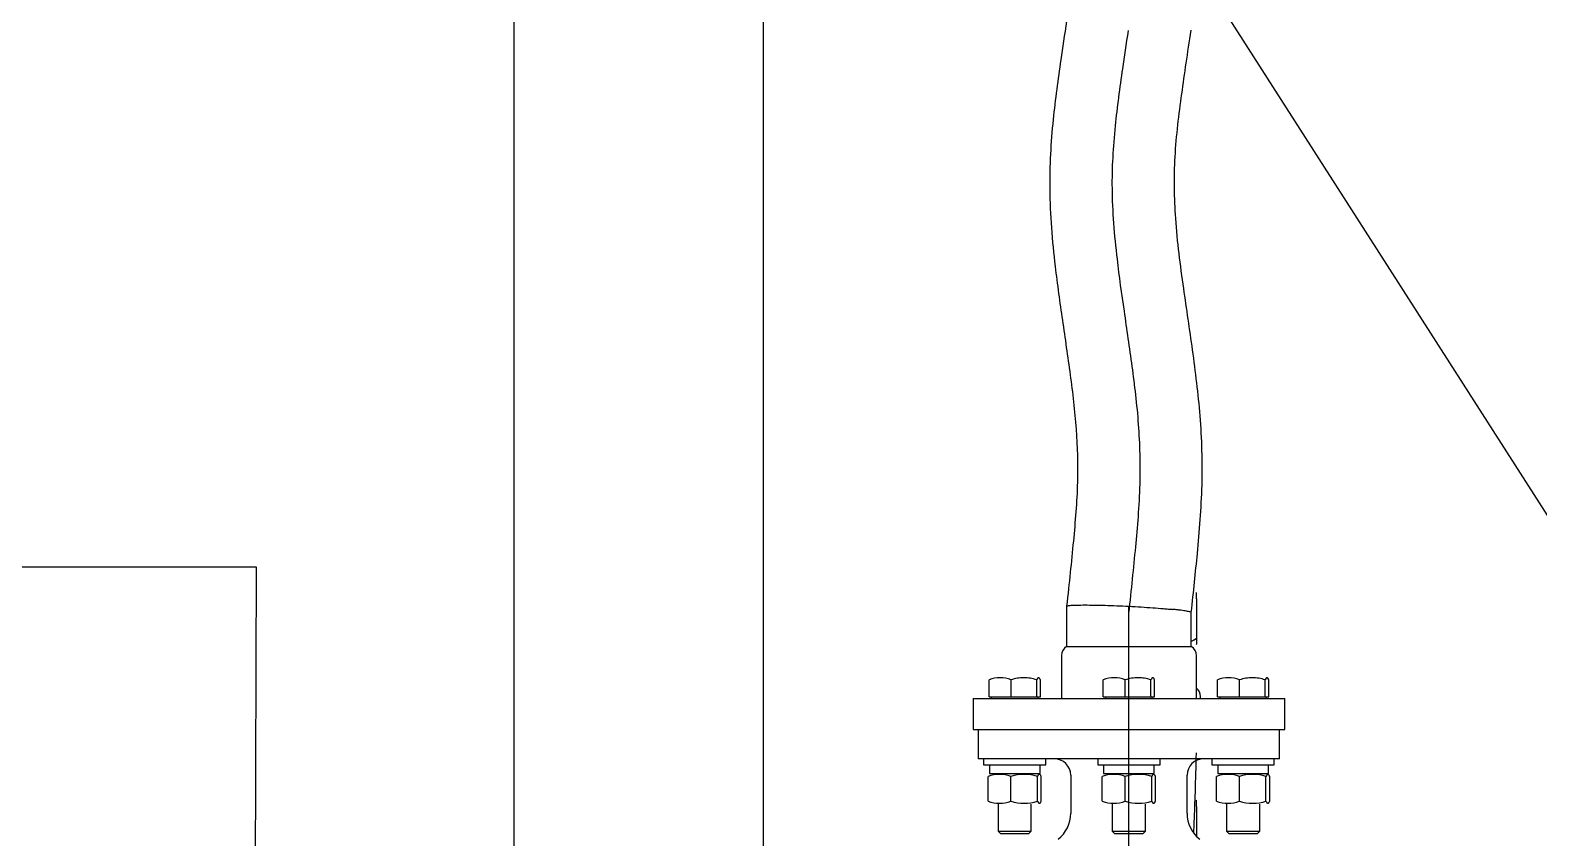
# Model space of a CAD drawing. Extents: x -681219 to -550379, y -242630 to -158199.
# Drawn here: x -621992 to -621051, y -177088 to -176584 of the extents above; entities that cross this region are included whole.
import ezdxf
from ezdxf.lldxf.tags import DXFTag

# ---------------------------------------------------------------- set-up
doc = ezdxf.new("R2010")
doc.units = 0
doc.header["$LTSCALE"] = 1000
doc.layers.get('0').update_dxf_attribs({"linetype": 'CONTINUOUS'})
for name, color, linetype in [('150-3', 7, 'CONTINUOUS'), ('16_GB93', 7, 'CONTINUOUS'), ('16_GB97.1', 7, 'CONTINUOUS'), ('DN25×300金属软管', 7, 'CONTINUOUS'), ('DN40×400金属软管', 7, 'CONTINUOUS'), ('DV1_默认层', 7, 'CONTINUOUS'), ('M16_GB6170', 7, 'CONTINUOUS'), ('M16×65_GB5782', 7, 'CONTINUOUS'), ('截止阀J41T-16-DG40', 7, 'CONTINUOUS')]:
    doc.layers.add(name, color=color, linetype=linetype)
tags = doc.linetypes.add('CENTER2', pattern=[28.575, 19.05, -3.175, 3.175, -3.175]).pattern_tags.tags
tags[10:11] = [DXFTag(74, 4), DXFTag(75, 0), DXFTag(340, '0'), DXFTag(46, 0.0), DXFTag(50, 0.0), DXFTag(44, 0.0), DXFTag(45, 0.0)]
tags[8:9] = [DXFTag(74, 4), DXFTag(75, 0), DXFTag(340, '0'), DXFTag(46, 0.0), DXFTag(50, 0.0), DXFTag(44, 0.0), DXFTag(45, 0.0)]
tags[6:7] = [DXFTag(74, 4), DXFTag(75, 0), DXFTag(340, '0'), DXFTag(46, 0.0), DXFTag(50, 0.0), DXFTag(44, 0.0), DXFTag(45, 0.0)]
tags[4:5] = [DXFTag(74, 4), DXFTag(75, 0), DXFTag(340, '0'), DXFTag(46, 0.0), DXFTag(50, 0.0), DXFTag(44, 0.0), DXFTag(45, 0.0)]
doc.dimstyles.new('INTE', dxfattribs={"dimscale": 10, "dimtxt": 3.5, "dimasz": 3, "dimexe": 3, "dimexo": 0, "dimgap": 1, "dimtad": 1, "dimdec": 1, "dimdsep": 46, "dimtxsty": 'Standard', "dimcen": 0, "dimclrd": 1, "dimclre": 1, "dimclrt": 3, "dimaunit": 1, "dimadec": 0, "dimazin": 0, "dimtfac": 1, "dimtdec": 1, "dimtmove": 0, "dimatfit": 0, "dimfxl": 0, "dimarcsym": 0})

msp = doc.modelspace()

# ---------------------------------------------------------------- linework, layer by layer
at = {"color": 1}
for p, q in [((-623374.2822, -176918.5504), (-621851.2988, -176918.5504)), ((-621851.2988, -176918.5504), (-621852.8109, -177492.7659))]:
    msp.add_line(p, q, dxfattribs=at)
at = {"layer": '150-3', "color": 7, "linetype": 'Continuous'}
for p, q in [((-621690.2745, -176921.6993), (-621690.2745, -176255.5844)), ((-621534.7545, -176921.6993), (-621534.7545, -176255.5844)), ((-621690.2745, -176928.1777), (-621690.2745, -176921.6993)), ((-621690.2745, -177585.2804), (-621690.2745, -176928.1777)), ((-621534.7545, -176928.1777), (-621534.7545, -176921.6993)), ((-621534.7545, -177585.2804), (-621534.7545, -176928.1777))]:
    msp.add_line(p, q, dxfattribs=at)
at = {"layer": '16_GB93', "color": 7, "linetype": 'Continuous'}
for p, q in [((-621393.7497, -177042.2564), (-621393.7497, -177047.57)), ((-621393.7497, -177047.57), (-621362.1273, -177047.57)), ((-621362.1273, -177047.57), (-621362.1273, -177042.2564)), ((-621322.4697, -177042.2564), (-621322.4697, -177047.57)), ((-621322.4697, -177047.57), (-621290.8473, -177047.57)), ((-621290.8473, -177047.57), (-621290.8473, -177042.2564)), ((-621251.1897, -177042.2564), (-621251.1897, -177047.57)), ((-621251.1897, -177047.57), (-621219.5673, -177047.57)), ((-621219.5673, -177047.57), (-621219.5673, -177042.2564))]:
    msp.add_line(p, q, dxfattribs=at)
at = {"layer": '16_GB97.1', "color": 7, "linetype": 'Continuous'}
for p, q in [((-621397.3785, -177038.3684), (-621397.3785, -177042.2564)), ((-621358.4985, -177042.2564), (-621358.4985, -177038.3684)), ((-621326.0985, -177038.3684), (-621326.0985, -177042.2564)), ((-621287.2185, -177042.2564), (-621287.2185, -177038.3684)), ((-621254.8185, -177038.3684), (-621254.8185, -177042.2564)), ((-621215.9385, -177042.2564), (-621215.9385, -177038.3684)), ((-621397.3785, -177042.2564), (-621358.4985, -177042.2564)), ((-621326.0985, -177042.2564), (-621287.2185, -177042.2564)), ((-621254.8185, -177042.2564), (-621215.9385, -177042.2564))]:
    msp.add_line(p, q, dxfattribs=at)
at = {"layer": 'DN25×300金属软管', "color": 7, "linetype": 'Continuous'}
for p, q in [((-621264.5385, -176934.9476), (-621264.7977, -176934.6884)), ((-621264.5385, -176938.5565), (-621264.5385, -176934.9476)), ((-621264.5385, -176938.5565), (-621264.5385, -176963.2204)), ((-621264.5385, -176963.2204), (-621264.5385, -176966.8292)), ((-621264.7977, -176967.0884), (-621264.5385, -176966.8292)), ((-621261.9465, -177000.7844), (-621261.9465, -176999.4884)), ((-621264.5385, -177064.5476), (-621264.7977, -177064.2884)), ((-621264.5385, -177068.1565), (-621264.5385, -177064.5476)), ((-621264.5385, -177068.1565), (-621264.5385, -177086.8411))]:
    msp.add_line(p, q, dxfattribs=at)
for centre, radius, start, end in [((-621276.2025, -176945.9891), 20.8078, 294.1801789, 304.0944262), ((-621276.2025, -176945.9891), 20.8078, 294.5079458, 304.0944982), ((-621268.4265, -176999.4884), 6.48, 0, 53.1301024)]:
    msp.add_arc(centre, radius, start, end, dxfattribs=at)
msp.add_open_spline([(-621266.1199, -177084.396), (-621266.0455, -177082.2206), (-621265.7361, -177073.8259), (-621265.0801, -177057.0105), (-621264.7533, -177043.7601), (-621264.5296, -177034.8041)], degree=3, knots=[0.801240338, 0.801240338, 0.801240338, 0.801240338, 0.827422621, 0.902100763, 1, 1, 1, 1], dxfattribs=at)
at = {"layer": 'DN40×400金属软管', "color": 7, "linetype": 'Continuous'}
for p, q in [((-621345.5385, -176943.2405), (-621345.5385, -176968.3844)), ((-621267.7785, -176968.3844), (-621267.7785, -176947.1575)), ((-621348.7785, -176973.9963), (-621348.7785, -177000.7844)), ((-621345.5385, -176968.3844), (-621267.7785, -176968.3844)), ((-621264.5385, -177000.7844), (-621264.5385, -176973.9963)), ((-621403.8585, -177000.7844), (-621209.4585, -177000.7844)), ((-621403.8585, -177000.7844), (-621403.8585, -177020.2244)), ((-621209.4585, -177020.2244), (-621209.4585, -177000.7844)), ((-621403.8585, -177020.2244), (-621209.4585, -177020.2244))]:
    msp.add_line(p, q, dxfattribs=at)
for centre, start, end in [((-621342.2985, -176973.9963), 120, 180), ((-621271.0185, -176973.9963), 0, 60)]:
    msp.add_arc(centre, 6.48, start, end, dxfattribs=at)
for points, knots in [([(-621345.5508, -176577.8363), (-621346.9013, -176586.7083), (-621349.7115, -176605.7575), (-621354.7061, -176641.2517), (-621357.1393, -176684.3782), (-621353.5963, -176726.4284), (-621348.2117, -176764.824), (-621343.1709, -176798.4838), (-621339.0982, -176832.1749), (-621338.1507, -176866.9282), (-621341.4112, -176904.4844), (-621343.8534, -176928.2844), (-621345.5305, -176943.1865)], [0, 0, 0, 0, 0.0670353, 0.16964472, 0.28744322, 0.41907508, 0.5115263, 0.60579514, 0.69877311, 0.78866525, 0.88852008, 1, 1, 1, 1]), ([(-621267.7683, -176947.1694), (-621266.2569, -176933.6429), (-621263.7154, -176909.0945), (-621260.206, -176867.2985), (-621261.5447, -176824.7856), (-621266.6675, -176783.9302), (-621272.8377, -176743.1819), (-621278.1329, -176703.0845), (-621278.762, -176662.2229), (-621273.6196, -176622.395), (-621270.0811, -176598.1271), (-621267.7871, -176583.5683)], [0, 0, 0, 0, 0.10166222, 0.21830122, 0.33603502, 0.44941063, 0.55619038, 0.6766651, 0.78142286, 0.88928338, 1, 1, 1, 1]), ([(-621345.5385, -176943.2138), (-621345.5372, -176943.0862), (-621345.2929, -176942.9716), (-621344.3044, -176942.7685), (-621343.5584, -176942.6817), (-621341.6224, -176942.5426), (-621340.4203, -176942.4891), (-621337.5738, -176942.4173), (-621335.9627, -176942.3995), (-621332.3758, -176942.3993), (-621330.3748, -176942.4174), (-621326.1407, -176942.4885), (-621323.9054, -176942.5412), (-621319.1983, -176942.6807), (-621316.7239, -176942.768), (-621311.751, -176942.9697), (-621309.2261, -176943.0848), (-621304.0966, -176943.3445), (-621301.5631, -176943.4856), (-621296.5979, -176943.7869), (-621294.135, -176943.9494), (-621289.4256, -176944.2866), (-621287.1943, -176944.4599), (-621284.0299, -176944.727), (-621283.005, -176944.8173), (-621281.0214, -176945), (-621280.0602, -176945.0929), (-621279.1662, -176945.1834)], [0.250361283, 0.250361283, 0.250361283, 0.250361283, 0.3125, 0.3125, 0.375, 0.375, 0.4375, 0.4375, 0.5, 0.5, 0.5625, 0.5625, 0.625, 0.625, 0.6875, 0.6875, 0.75, 0.75, 0.8125, 0.8125, 0.875, 0.875, 0.9375, 0.9375, 0.96875, 0.96875, 1, 1, 1, 1]), ([(-621267.7785, -176947.1638), (-621267.7785, -176947.1628), (-621267.7785, -176947.1618), (-621267.7783, -176947.0298), (-621268.0308, -176946.8877), (-621269.0176, -176946.5842), (-621269.7628, -176946.4208), (-621271.7132, -176946.082), (-621272.906, -176945.908), (-621275.0166, -176945.6402), (-621275.7746, -176945.5498), (-621277.4003, -176945.3668), (-621278.2721, -176945.2739), (-621279.1662, -176945.1834)], [0.749531287, 0.749531287, 0.749531287, 0.749531287, 0.75, 0.75, 0.8125, 0.8125, 0.875, 0.875, 0.9375, 0.9375, 0.96875, 0.96875, 1, 1, 1, 1])]:
    msp.add_open_spline(points, degree=3, knots=knots, dxfattribs=at)
at = {"layer": 'DV1_默认层', "color": 7, "linetype": 'CENTER2'}
msp.add_line((-621306.6585, -177801.8935), (-621306.6585, -176943.4901), dxfattribs=at)
msp.add_open_spline([(-621307.1135, -176583.687), (-621308.4488, -176592.4597), (-621309.5422, -176599.871), (-621312.3827, -176619.4901), (-621314.0816, -176631.6316), (-621316.6184, -176656.6057), (-621317.3344, -176669.5817), (-621317.0633, -176696.5475), (-621315.8424, -176711.3824), (-621312.8221, -176737.2019), (-621311.3117, -176747.9953), (-621308.0857, -176770.2518), (-621306.367, -176781.7205), (-621303.2087, -176805.0982), (-621301.7336, -176817.1913), (-621299.9234, -176841.955), (-621299.5815, -176854.3096), (-621300.1117, -176873.7909), (-621300.5035, -176880.5831), (-621301.4695, -176893.7198), (-621302.0437, -176900.0644), (-621303.875, -176919.5756), (-621305.1934, -176932.4226), (-621306.8944, -176947.5344)], degree=3, knots=[0, 0, 0, 0, 0.0670353, 0.0670353, 0.16964472, 0.16964472, 0.28744322, 0.28744322, 0.41907508, 0.41907508, 0.5115263, 0.5115263, 0.60579514, 0.60579514, 0.69877311, 0.69877311, 0.78866525, 0.78866525, 0.83859267, 0.83859267, 0.88852008, 0.88852008, 1, 1, 1, 1], dxfattribs=at)
at = {"layer": 'M16_GB6170', "color": 7, "linetype": 'Continuous'}
for p, q in [((-621394.5361, -177064.8002), (-621394.5361, -177049.5206)), ((-621380.2988, -177064.8005), (-621380.2988, -177049.5204)), ((-621363.7011, -177064.8005), (-621363.7011, -177049.5204)), ((-621361.3409, -177064.8002), (-621361.3409, -177049.5206)), ((-621323.2561, -177064.8002), (-621323.2561, -177049.5206)), ((-621309.0188, -177064.8005), (-621309.0188, -177049.5204)), ((-621292.4211, -177064.8005), (-621292.4211, -177049.5204)), ((-621290.0609, -177064.8002), (-621290.0609, -177049.5206)), ((-621251.9761, -177064.8002), (-621251.9761, -177049.5206)), ((-621237.7388, -177064.8005), (-621237.7388, -177049.5204)), ((-621221.1411, -177064.8005), (-621221.1411, -177049.5204)), ((-621218.7809, -177064.8002), (-621218.7809, -177049.5206))]:
    msp.add_line(p, q, dxfattribs=at)
for centre, radius, start, end in [((-621387.4171, -177067.2408), 19.0967, 68.1144552, 111.8873808), ((-621372, -177073.8301), 25.6872, 71.151177, 108.848823), ((-621316.1371, -177067.2408), 19.0967, 68.1144552, 111.8873808), ((-621300.72, -177073.8301), 25.6872, 71.151177, 108.848823), ((-621244.8571, -177067.2408), 19.0967, 68.1144552, 111.8873808), ((-621229.44, -177073.8301), 25.6872, 71.151177, 108.848823), ((-621387.4171, -177047.0801), 19.0967, 248.1125504, 291.8856136), ((-621372, -177040.4908), 25.6872, 251.151177, 288.848823), ((-621316.1371, -177047.0801), 19.0967, 248.1125504, 291.8856136), ((-621300.72, -177040.4908), 25.6872, 251.151177, 288.848823), ((-621244.8571, -177047.0801), 19.0967, 248.1125504, 291.8856136), ((-621229.44, -177040.4908), 25.6872, 251.151177, 288.848823)]:
    msp.add_arc(centre, radius, start, end, dxfattribs=at)
for points in [[(-621361.3409, -177049.5206), (-621361.5335, -177049.0974), (-621361.7276, -177048.7485), (-621362.1199, -177048.2653), (-621362.3181, -177048.1324), (-621362.6191, -177048.1309), (-621362.7199, -177048.1634), (-621362.9193, -177048.29), (-621363.0183, -177048.384), (-621363.3137, -177048.747), (-621363.5082, -177049.0966), (-621363.7011, -177049.5204)], [(-621290.0609, -177049.5206), (-621290.2535, -177049.0974), (-621290.4476, -177048.7485), (-621290.8399, -177048.2653), (-621291.0381, -177048.1324), (-621291.3391, -177048.1309), (-621291.4399, -177048.1634), (-621291.6393, -177048.29), (-621291.7383, -177048.384), (-621292.0337, -177048.747), (-621292.2282, -177049.0966), (-621292.4211, -177049.5204)], [(-621218.7809, -177049.5206), (-621218.9735, -177049.0974), (-621219.1676, -177048.7485), (-621219.5599, -177048.2653), (-621219.7581, -177048.1324), (-621220.0591, -177048.1309), (-621220.1599, -177048.1634), (-621220.3593, -177048.29), (-621220.4583, -177048.384), (-621220.7537, -177048.747), (-621220.9482, -177049.0966), (-621221.1411, -177049.5204)], [(-621363.7011, -177064.8005), (-621363.5084, -177065.2237), (-621363.3143, -177065.5725), (-621362.9221, -177066.0557), (-621362.7239, -177066.1885), (-621362.4229, -177066.1899), (-621362.3221, -177066.1574), (-621362.1227, -177066.0308), (-621362.0237, -177065.9368), (-621361.7283, -177065.5737), (-621361.5338, -177065.224), (-621361.3409, -177064.8002)], [(-621292.4211, -177064.8005), (-621292.2284, -177065.2237), (-621292.0343, -177065.5725), (-621291.6421, -177066.0557), (-621291.4439, -177066.1885), (-621291.1429, -177066.1899), (-621291.0421, -177066.1574), (-621290.8427, -177066.0308), (-621290.7437, -177065.9368), (-621290.4483, -177065.5737), (-621290.2538, -177065.224), (-621290.0609, -177064.8002)], [(-621221.1411, -177064.8005), (-621220.9484, -177065.2237), (-621220.7543, -177065.5725), (-621220.3621, -177066.0557), (-621220.1639, -177066.1885), (-621219.8629, -177066.1899), (-621219.7621, -177066.1574), (-621219.5627, -177066.0308), (-621219.4637, -177065.9368), (-621219.1683, -177065.5737), (-621218.9738, -177065.224), (-621218.7809, -177064.8002)]]:
    msp.add_open_spline(points, degree=3, knots=[0, 0, 0, 0, 0.25, 0.25, 0.5, 0.5, 0.625, 0.625, 0.75, 0.75, 1, 1, 1, 1], dxfattribs=at)
at = {"layer": 'M16×65_GB5782', "color": 7, "linetype": 'Continuous'}
for p, q in [((-621393.959, -176999.7476), (-621393.959, -176989.1655)), ((-621380.2167, -176999.7476), (-621380.2167, -176989.1653)), ((-621364.1962, -176999.7476), (-621364.1962, -176989.1653)), ((-621361.918, -176999.7476), (-621361.918, -176989.1655)), ((-621322.679, -176999.7476), (-621322.679, -176989.1655)), ((-621308.9367, -176999.7476), (-621308.9367, -176989.1653)), ((-621292.9162, -176999.7476), (-621292.9162, -176989.1653)), ((-621290.638, -176999.7476), (-621290.638, -176989.1655)), ((-621251.399, -176999.7476), (-621251.399, -176989.1655)), ((-621237.6567, -176999.7476), (-621237.6567, -176989.1653)), ((-621221.6362, -176999.7476), (-621221.6362, -176989.1653)), ((-621219.358, -176999.7476), (-621219.358, -176989.1655)), ((-621393.959, -176999.7476), (-621380.2167, -176999.7476)), ((-621392.5185, -176999.7476), (-621392.5185, -177000.7844)), ((-621380.2167, -176999.7476), (-621364.1962, -176999.7476)), ((-621364.1962, -176999.7476), (-621361.918, -176999.7476)), ((-621363.3585, -177000.7844), (-621363.3585, -176999.7476)), ((-621322.679, -176999.7476), (-621308.9367, -176999.7476)), ((-621321.2385, -176999.7476), (-621321.2385, -177000.7844)), ((-621308.9367, -176999.7476), (-621292.9162, -176999.7476)), ((-621292.9162, -176999.7476), (-621290.638, -176999.7476)), ((-621292.0785, -177000.7844), (-621292.0785, -176999.7476)), ((-621251.399, -176999.7476), (-621237.6567, -176999.7476)), ((-621249.9585, -176999.7476), (-621249.9585, -177000.7844)), ((-621237.6567, -176999.7476), (-621221.6362, -176999.7476)), ((-621221.6362, -176999.7476), (-621219.358, -176999.7476)), ((-621220.7985, -177000.7844), (-621220.7985, -176999.7476)), ((-621388.3065, -177047.57), (-621388.3065, -177048.219)), ((-621317.0265, -177047.57), (-621317.0265, -177048.219)), ((-621245.7465, -177047.57), (-621245.7465, -177048.219)), ((-621388.3065, -177065.929), (-621388.3065, -177083.5729)), ((-621367.5705, -177083.5729), (-621367.5705, -177066.7508)), ((-621317.0265, -177065.929), (-621317.0265, -177083.5729)), ((-621296.2905, -177083.5729), (-621296.2905, -177066.7508)), ((-621245.7465, -177065.929), (-621245.7465, -177083.5729)), ((-621225.0105, -177083.5729), (-621225.0105, -177066.7508)), ((-621388.3065, -177083.5729), (-621367.5705, -177083.5729)), ((-621388.3065, -177083.5729), (-621386.855, -177085.0244)), ((-621386.855, -177085.0244), (-621369.022, -177085.0244)), ((-621369.022, -177085.0244), (-621367.5705, -177083.5729)), ((-621317.0265, -177083.5729), (-621296.2905, -177083.5729)), ((-621317.0265, -177083.5729), (-621315.575, -177085.0244)), ((-621315.575, -177085.0244), (-621297.742, -177085.0244)), ((-621297.742, -177085.0244), (-621296.2905, -177083.5729)), ((-621245.7465, -177083.5729), (-621225.0105, -177083.5729)), ((-621245.7465, -177083.5729), (-621244.295, -177085.0244)), ((-621244.295, -177085.0244), (-621226.462, -177085.0244)), ((-621226.462, -177085.0244), (-621225.0105, -177083.5729))]:
    msp.add_line(p, q, dxfattribs=at)
for centre, radius, start, end in [((-621387.0876, -177006.2696), 18.4327, 68.1144552, 111.8873808), ((-621371.9345, -177014.0461), 26.2231, 90.5942756, 108.4113751), ((-621372.5389, -177014.4071), 26.5848, 71.710782, 89.2835673), ((-621315.8076, -177006.2696), 18.4327, 68.1144552, 111.8873808), ((-621300.6545, -177014.0461), 26.2231, 90.5942756, 108.4113751), ((-621301.2589, -177014.4071), 26.5848, 71.710782, 89.2835673), ((-621244.5276, -177006.2696), 18.4327, 68.1144552, 111.8873808), ((-621229.3745, -177014.0461), 26.2231, 90.5942756, 108.4113751), ((-621229.9789, -177014.4071), 26.5848, 71.710782, 89.2835673)]:
    msp.add_arc(centre, radius, start, end, dxfattribs=at)
for points in [[(-621361.918, -176989.1655), (-621362.104, -176988.757), (-621362.2913, -176988.4203), (-621362.6699, -176987.9538), (-621362.8612, -176987.8256), (-621363.1517, -176987.8241), (-621363.249, -176987.8555), (-621363.4415, -176987.9776), (-621363.5371, -176988.0684), (-621363.8222, -176988.4188), (-621364.01, -176988.7563), (-621364.1962, -176989.1653)], [(-621290.638, -176989.1655), (-621290.824, -176988.757), (-621291.0113, -176988.4203), (-621291.3899, -176987.9538), (-621291.5812, -176987.8256), (-621291.8717, -176987.8241), (-621291.969, -176987.8555), (-621292.1615, -176987.9776), (-621292.2571, -176988.0684), (-621292.5422, -176988.4188), (-621292.73, -176988.7563), (-621292.9162, -176989.1653)], [(-621219.358, -176989.1655), (-621219.544, -176988.757), (-621219.7313, -176988.4203), (-621220.1099, -176987.9538), (-621220.3012, -176987.8256), (-621220.5917, -176987.8241), (-621220.689, -176987.8555), (-621220.8815, -176987.9776), (-621220.9771, -176988.0684), (-621221.2622, -176988.4188), (-621221.45, -176988.7563), (-621221.6362, -176989.1653)]]:
    msp.add_open_spline(points, degree=3, knots=[0, 0, 0, 0, 0.25, 0.25, 0.5, 0.5, 0.625, 0.625, 0.75, 0.75, 1, 1, 1, 1], dxfattribs=at)
at = {"layer": '截止阀J41T-16-DG40', "color": 7, "linetype": 'Continuous'}
for p, q in [((-621400.6185, -177020.2244), (-621400.6185, -177038.3684)), ((-621212.6985, -177038.3684), (-621212.6985, -177020.2244)), ((-621212.6985, -177038.3684), (-621400.6185, -177038.3684)), ((-621342.9465, -177048.7364), (-621342.9465, -177072.424)), ((-621270.3705, -177072.424), (-621270.3705, -177048.7364))]:
    msp.add_line(p, q, dxfattribs=at)
for centre, radius, start, end in [((-621353.3145, -177048.7364), 10.368, 0, 90), ((-621260.0025, -177048.7364), 10.368, 90, 180), ((-621363.6825, -177072.424), 20.736, 308.2955669, 0), ((-621249.6345, -177072.424), 20.736, 180, 231.7044331)]:
    msp.add_arc(centre, radius, start, end, dxfattribs=at)

# ---------------------------------------------------------------- leaders
at = {"annotation_type": 0, "has_hookline": 1, "hookline_direction": 0, "text_width": 477.8994}
msp.add_leader([(-621310.8736, -176472.0698), (-621029.3197, -176912.1325), (-620999.3197, -176912.1325)], dimstyle='INTE', dxfattribs=at)

doc.saveas('drawing.dxf')
